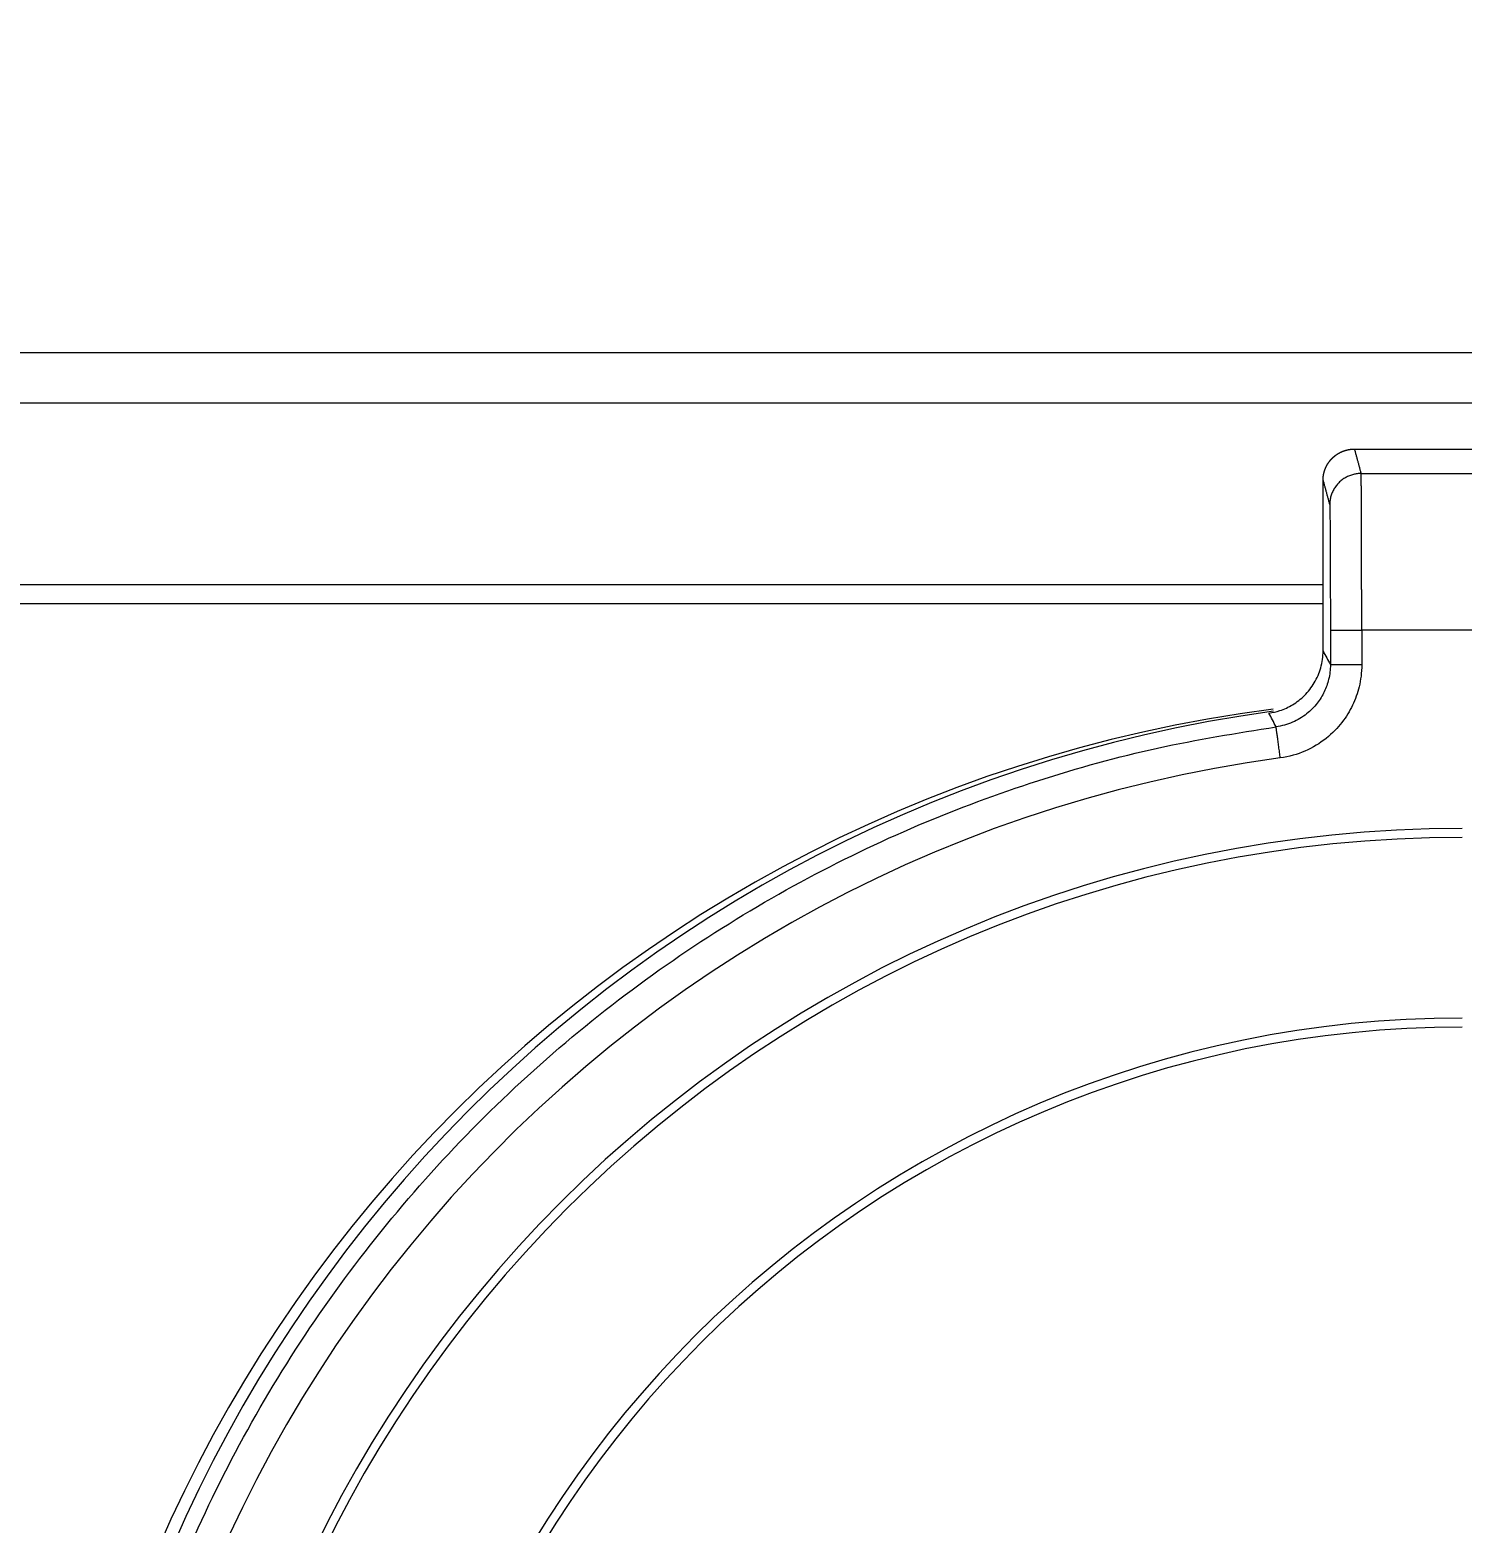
# Model space of a CAD drawing. Header units: millimetres. Extents: x 15137 to 17513, y -10160 to -6800.
# Drawn here: x 16993.61 to 17016.46, y -8803.68 to -8779.86 of the extents above; entities that cross this region are included whole.
import ezdxf

# ---------------------------------------------------------------- set-up
doc = ezdxf.new("R2010")
doc.units = ezdxf.units.MM
doc.styles.add('ARIAL', font='arial.ttf')
doc.dimstyles.get("Standard").update_dxf_attribs({"dimtxt": 15, "dimasz": 15, "dimexe": 0.18, "dimexo": 0.0625, "dimgap": 4, "dimtad": 0, "dimdec": 1, "dimdsep": 46, "dimtxsty": 'ARIAL', "dimcen": 0, "dimclrd": 5, "dimclre": 5, "dimclrt": 5, "dimadec": 0, "dimazin": 0, "dimtfac": 1, "dimtdec": 1, "dimtofl": 0, "dimtmove": 0, "dimatfit": 3, "dimfxl": 1, "dimtolj": 1, "dimtzin": 0, "dimarcsym": 0})

# ---------------------------------------------------------------- blocks, each defined once
blk = doc.blocks.new('*D74')
at = {"color": 5, "lineweight": -2, "transparency": 16777216}
for p, q in [((17098.138, -8779.922), (17098.138, -9016.999)), ((16946.978, -8797.61), (16946.978, -9016.999)), ((16961.978, -9016.819), (16973.665, -9016.819)), ((17083.138, -9016.819), (17071.451, -9016.819))]:
    blk.add_line(p, q, dxfattribs=at)
at = {"color": 5, "transparency": 16777216}
for points in [[(16961.978, -9014.319), (16961.978, -9019.319), (16946.978, -9016.819)], [(17083.138, -9014.319), (17083.138, -9019.319), (17098.138, -9016.819)]]:
    blk.add_solid(points, dxfattribs=at)
at = {"layer": 'Defpoints', "color": 0, "transparency": 16777216}
for p in [(17098.138, -8779.859), (16946.978, -8797.548), (17098.138, -9016.819)]:
    blk.add_point(p, dxfattribs=at)
at = {"color": 5, "transparency": 16777216, "insert": (17022.558, -9016.819), "char_height": 15, "attachment_point": 5, "style": 'ARIAL'}
blk.add_mtext('\\A1;151.2±2.0', dxfattribs=at)

msp = doc.modelspace()

# ---------------------------------------------------------------- linework, layer by layer
at = {"linetype": 'Continuous', "lineweight": 18}
for p, q in [((16968.317, -8785.008), (17054.017, -8785.008)), ((16968.317, -8789.008), (17014.243, -8789.008)), ((17010.864, -8789.008), (17014.243, -8789.011))]:
    msp.add_line(p, q, dxfattribs=at)
at = {"linetype": 'Continuous', "lineweight": 13}
for p, q in [((16968.317, -8785.808), (17054.017, -8785.808)), ((16968.317, -8788.708), (17014.243, -8788.708))]:
    msp.add_line(p, q, dxfattribs=at)
at = {"linetype": 'Continuous', "lineweight": 18}
for centre, radius, start, end in [((17016.311, -8813.014), 22.5, 97.3129, 263.1377), ((17016.463, -8812.934), 22.407, 97.7259, 262.3359)]:
    msp.add_arc(centre, radius, start, end, dxfattribs=at)
at = {"linetype": 'Continuous', "lineweight": 13}
for radius, start, end in [(21.655, 97.7002, 82.2998), (20.333, 90, 270), (20.191, 90, 180), (17.31, 90, 180), (17.165, 90, 270)]:
    msp.add_arc((17016.463, -8812.934), radius, start, end, dxfattribs=at)
at = {"linetype": 'Continuous', "lineweight": 18}
for points, knots in [([(17014.244, -8787.047), (17014.244, -8787.045), (17014.244, -8787.044), (17014.244, -8787.042), (17014.244, -8787.04), (17014.244, -8787.038), (17014.244, -8787.036), (17014.244, -8787.034), (17014.244, -8787.032), (17014.244, -8787.03), (17014.244, -8787.029), (17014.244, -8787.026), (17014.244, -8787.025), (17014.244, -8787.022), (17014.244, -8787.021), (17014.245, -8787.018), (17014.245, -8787.017), (17014.245, -8787.014), (17014.245, -8787.013), (17014.245, -8787.01), (17014.245, -8787.009), (17014.245, -8787.006), (17014.246, -8787.005), (17014.246, -8787.003), (17014.246, -8787.001), (17014.246, -8786.999), (17014.246, -8786.997), (17014.246, -8786.995), (17014.247, -8786.993), (17014.247, -8786.991), (17014.247, -8786.99), (17014.247, -8786.987), (17014.248, -8786.986), (17014.248, -8786.983), (17014.248, -8786.982), (17014.248, -8786.979), (17014.249, -8786.978), (17014.249, -8786.975), (17014.249, -8786.974), (17014.249, -8786.971), (17014.25, -8786.97), (17014.25, -8786.968), (17014.25, -8786.966), (17014.251, -8786.964), (17014.251, -8786.962), (17014.251, -8786.96), (17014.252, -8786.959), (17014.252, -8786.956), (17014.252, -8786.955), (17014.253, -8786.952), (17014.253, -8786.951), (17014.254, -8786.948), (17014.254, -8786.947), (17014.254, -8786.945), (17014.255, -8786.943), (17014.255, -8786.941), (17014.255, -8786.939), (17014.256, -8786.937), (17014.256, -8786.936), (17014.257, -8786.933), (17014.257, -8786.932), (17014.258, -8786.929), (17014.258, -8786.928), (17014.259, -8786.925), (17014.259, -8786.924), (17014.26, -8786.922), (17014.26, -8786.92), (17014.261, -8786.918), (17014.261, -8786.917), (17014.262, -8786.914), (17014.262, -8786.913), (17014.263, -8786.91), (17014.263, -8786.909), (17014.264, -8786.907), (17014.264, -8786.905), (17014.265, -8786.903), (17014.265, -8786.902), (17014.266, -8786.899), (17014.266, -8786.898), (17014.267, -8786.895), (17014.268, -8786.894), (17014.268, -8786.892), (17014.269, -8786.89), (17014.27, -8786.888), (17014.27, -8786.887), (17014.271, -8786.884), (17014.271, -8786.883), (17014.272, -8786.881), (17014.273, -8786.879), (17014.274, -8786.877), (17014.274, -8786.876), (17014.275, -8786.873), (17014.275, -8786.872), (17014.276, -8786.87), (17014.277, -8786.868), (17014.278, -8786.866), (17014.278, -8786.865), (17014.279, -8786.862), (17014.28, -8786.861), (17014.281, -8786.859), (17014.281, -8786.857), (17014.282, -8786.855), (17014.283, -8786.854), (17014.284, -8786.851), (17014.284, -8786.85), (17014.285, -8786.848), (17014.286, -8786.847), (17014.287, -8786.844), (17014.287, -8786.843), (17014.288, -8786.841), (17014.289, -8786.839), (17014.29, -8786.837), (17014.29, -8786.836), (17014.291, -8786.834), (17014.292, -8786.832), (17014.293, -8786.83), (17014.294, -8786.829), (17014.295, -8786.827), (17014.295, -8786.825), (17014.297, -8786.823), (17014.297, -8786.822), (17014.298, -8786.82), (17014.299, -8786.818), (17014.3, -8786.816), (17014.301, -8786.815), (17014.302, -8786.813), (17014.303, -8786.811), (17014.304, -8786.809), (17014.304, -8786.808), (17014.306, -8786.806), (17014.306, -8786.805), (17014.308, -8786.802), (17014.308, -8786.801), (17014.31, -8786.799), (17014.31, -8786.798), (17014.311, -8786.796), (17014.312, -8786.794), (17014.313, -8786.792), (17014.314, -8786.791), (17014.315, -8786.789), (17014.316, -8786.788), (17014.317, -8786.785), (17014.318, -8786.784), (17014.32, -8786.782), (17014.32, -8786.781), (17014.322, -8786.779), (17014.322, -8786.778), (17014.324, -8786.776), (17014.324, -8786.774), (17014.326, -8786.772), (17014.327, -8786.771), (17014.328, -8786.769), (17014.329, -8786.768), (17014.33, -8786.766), (17014.331, -8786.765), (17014.332, -8786.763), (17014.333, -8786.761), (17014.335, -8786.759), (17014.335, -8786.758), (17014.337, -8786.756), (17014.338, -8786.755), (17014.339, -8786.753), (17014.34, -8786.752), (17014.342, -8786.75), (17014.342, -8786.749), (17014.344, -8786.747), (17014.345, -8786.746), (17014.346, -8786.744), (17014.347, -8786.743), (17014.349, -8786.74), (17014.349, -8786.739), (17014.351, -8786.737), (17014.352, -8786.736), (17014.353, -8786.734), (17014.354, -8786.733), (17014.356, -8786.731), (17014.357, -8786.73), (17014.358, -8786.728), (17014.359, -8786.727), (17014.361, -8786.725), (17014.362, -8786.724), (17014.363, -8786.722), (17014.364, -8786.721), (17014.366, -8786.719), (17014.367, -8786.718), (17014.369, -8786.716), (17014.369, -8786.715), (17014.371, -8786.713), (17014.372, -8786.712), (17014.374, -8786.711), (17014.375, -8786.71), (17014.376, -8786.708), (17014.377, -8786.707), (17014.379, -8786.705), (17014.38, -8786.704), (17014.382, -8786.702), (17014.383, -8786.701), (17014.384, -8786.699), (17014.385, -8786.698), (17014.387, -8786.696), (17014.388, -8786.695), (17014.39, -8786.694), (17014.391, -8786.693), (17014.393, -8786.691), (17014.394, -8786.69), (17014.395, -8786.688), (17014.396, -8786.687), (17014.398, -8786.685), (17014.399, -8786.684), (17014.401, -8786.683), (17014.402, -8786.682), (17014.404, -8786.68), (17014.405, -8786.679), (17014.407, -8786.677), (17014.408, -8786.676), (17014.41, -8786.675), (17014.411, -8786.674), (17014.413, -8786.672), (17014.414, -8786.671), (17014.416, -8786.67), (17014.417, -8786.669), (17014.419, -8786.667), (17014.42, -8786.666), (17014.422, -8786.664), (17014.423, -8786.664), (17014.425, -8786.662), (17014.426, -8786.661), (17014.428, -8786.659), (17014.429, -8786.659), (17014.431, -8786.657), (17014.432, -8786.656), (17014.434, -8786.655), (17014.435, -8786.654), (17014.437, -8786.652), (17014.438, -8786.651), (17014.44, -8786.65), (17014.441, -8786.649), (17014.443, -8786.647), (17014.444, -8786.647), (17014.446, -8786.645), (17014.447, -8786.644), (17014.449, -8786.643), (17014.45, -8786.642), (17014.452, -8786.64), (17014.453, -8786.64), (17014.456, -8786.638), (17014.457, -8786.637), (17014.459, -8786.636), (17014.46, -8786.635), (17014.462, -8786.634), (17014.463, -8786.633), (17014.465, -8786.632), (17014.466, -8786.631), (17014.468, -8786.629), (17014.47, -8786.629), (17014.472, -8786.627), (17014.473, -8786.627), (17014.475, -8786.625), (17014.476, -8786.624), (17014.478, -8786.623), (17014.479, -8786.622), (17014.482, -8786.621), (17014.483, -8786.62), (17014.485, -8786.619), (17014.486, -8786.618), (17014.488, -8786.617), (17014.489, -8786.616), (17014.492, -8786.615), (17014.493, -8786.614), (17014.495, -8786.613), (17014.496, -8786.612), (17014.499, -8786.611), (17014.5, -8786.61), (17014.502, -8786.609), (17014.503, -8786.609), (17014.505, -8786.607), (17014.507, -8786.607), (17014.509, -8786.605), (17014.51, -8786.605), (17014.512, -8786.604), (17014.513, -8786.603), (17014.516, -8786.602), (17014.517, -8786.601), (17014.519, -8786.6), (17014.52, -8786.599), (17014.523, -8786.598), (17014.524, -8786.598), (17014.526, -8786.597), (17014.527, -8786.596), (17014.53, -8786.595), (17014.531, -8786.594), (17014.533, -8786.593), (17014.534, -8786.593), (17014.537, -8786.592), (17014.538, -8786.591), (17014.54, -8786.59), (17014.542, -8786.589), (17014.544, -8786.588), (17014.545, -8786.588), (17014.548, -8786.587), (17014.549, -8786.586), (17014.551, -8786.585), (17014.552, -8786.585), (17014.555, -8786.584), (17014.556, -8786.583), (17014.558, -8786.582), (17014.56, -8786.582), (17014.562, -8786.581), (17014.563, -8786.58), (17014.566, -8786.58), (17014.567, -8786.579), (17014.569, -8786.578), (17014.571, -8786.578), (17014.573, -8786.577), (17014.574, -8786.576), (17014.577, -8786.575), (17014.578, -8786.575), (17014.58, -8786.574), (17014.582, -8786.574), (17014.584, -8786.573), (17014.585, -8786.573), (17014.588, -8786.572), (17014.589, -8786.571), (17014.592, -8786.571), (17014.593, -8786.57), (17014.595, -8786.569), (17014.597, -8786.569), (17014.599, -8786.568), (17014.6, -8786.568), (17014.603, -8786.567), (17014.604, -8786.567), (17014.606, -8786.566), (17014.608, -8786.566), (17014.61, -8786.565), (17014.612, -8786.565), (17014.614, -8786.564), (17014.615, -8786.564), (17014.618, -8786.563), (17014.619, -8786.563), (17014.622, -8786.562), (17014.623, -8786.562), (17014.625, -8786.561), (17014.627, -8786.561), (17014.629, -8786.56), (17014.63, -8786.56), (17014.633, -8786.559), (17014.634, -8786.559), (17014.637, -8786.558), (17014.638, -8786.558), (17014.641, -8786.558), (17014.642, -8786.557), (17014.644, -8786.557), (17014.646, -8786.556), (17014.648, -8786.556), (17014.65, -8786.556), (17014.652, -8786.555), (17014.653, -8786.555), (17014.656, -8786.555), (17014.657, -8786.554), (17014.66, -8786.554), (17014.661, -8786.554), (17014.664, -8786.553), (17014.665, -8786.553), (17014.668, -8786.553), (17014.669, -8786.552), (17014.671, -8786.552), (17014.673, -8786.552), (17014.675, -8786.551), (17014.677, -8786.551), (17014.679, -8786.551), (17014.68, -8786.551), (17014.683, -8786.55), (17014.684, -8786.55), (17014.687, -8786.55), (17014.688, -8786.55), (17014.691, -8786.55), (17014.692, -8786.549), (17014.695, -8786.549), (17014.696, -8786.549), (17014.699, -8786.549), (17014.7, -8786.549), (17014.703, -8786.548), (17014.704, -8786.548), (17014.706, -8786.548), (17014.708, -8786.548), (17014.71, -8786.548), (17014.712, -8786.548), (17014.714, -8786.548), (17014.716, -8786.548), (17014.718, -8786.547), (17014.719, -8786.547), (17014.722, -8786.547), (17014.723, -8786.547), (17014.726, -8786.547), (17014.727, -8786.547), (17014.73, -8786.547), (17014.731, -8786.547), (17014.734, -8786.547), (17014.735, -8786.547), (17014.738, -8786.547), (17014.739, -8786.547), (17014.741, -8786.547), (17014.742, -8786.547), (17014.743, -8786.547), (17014.744, -8786.547), (17014.744, -8786.547), (17014.744, -8786.547), (17014.744, -8786.547), (17014.744, -8786.547)], [0, 0, 0, 0, 0.004977, 0.004977, 0.009954, 0.009954, 0.014933, 0.014933, 0.019912, 0.019912, 0.024893, 0.024893, 0.029875, 0.029875, 0.034858, 0.034858, 0.039841, 0.039841, 0.044824, 0.044824, 0.049808, 0.049808, 0.054791, 0.054791, 0.059774, 0.059774, 0.064757, 0.064757, 0.069738, 0.069738, 0.074719, 0.074719, 0.079699, 0.079699, 0.084678, 0.084678, 0.089655, 0.089655, 0.09463, 0.09463, 0.099607, 0.099607, 0.104584, 0.104584, 0.109562, 0.109562, 0.114542, 0.114542, 0.119521, 0.119521, 0.124502, 0.124502, 0.129483, 0.129483, 0.134464, 0.134464, 0.139446, 0.139446, 0.144427, 0.144427, 0.149409, 0.149409, 0.15439, 0.15439, 0.15937, 0.15937, 0.164351, 0.164351, 0.16933, 0.16933, 0.174309, 0.174309, 0.179288, 0.179288, 0.184268, 0.184268, 0.189248, 0.189248, 0.19423, 0.19423, 0.199212, 0.199212, 0.204194, 0.204194, 0.209177, 0.209177, 0.214159, 0.214159, 0.219142, 0.219142, 0.224124, 0.224124, 0.229106, 0.229106, 0.234087, 0.234087, 0.239068, 0.239068, 0.244047, 0.244047, 0.249026, 0.249026, 0.254004, 0.254004, 0.258981, 0.258981, 0.26396, 0.26396, 0.26894, 0.26894, 0.27392, 0.27392, 0.278901, 0.278901, 0.283882, 0.283882, 0.288864, 0.288864, 0.293846, 0.293846, 0.298827, 0.298827, 0.303809, 0.303809, 0.30879, 0.30879, 0.313771, 0.313771, 0.318751, 0.318751, 0.323731, 0.323731, 0.32871, 0.32871, 0.333687, 0.333687, 0.338664, 0.338664, 0.343643, 0.343643, 0.348622, 0.348622, 0.353602, 0.353602, 0.358582, 0.358582, 0.363563, 0.363563, 0.368545, 0.368545, 0.373526, 0.373526, 0.378508, 0.378508, 0.383489, 0.383489, 0.38847, 0.38847, 0.393451, 0.393451, 0.398431, 0.398431, 0.403411, 0.403411, 0.408389, 0.408389, 0.413366, 0.413366, 0.418343, 0.418343, 0.423318, 0.423318, 0.428295, 0.428295, 0.433273, 0.433273, 0.438251, 0.438251, 0.443231, 0.443231, 0.448211, 0.448211, 0.453191, 0.453191, 0.458172, 0.458172, 0.463153, 0.463153, 0.468134, 0.468134, 0.473115, 0.473115, 0.478096, 0.478096, 0.483076, 0.483076, 0.488056, 0.488056, 0.493034, 0.493034, 0.498012, 0.498012, 0.502989, 0.502989, 0.507965, 0.507965, 0.512939, 0.512939, 0.517913, 0.517913, 0.522889, 0.522889, 0.527865, 0.527865, 0.532843, 0.532843, 0.537821, 0.537821, 0.5428, 0.5428, 0.547779, 0.547779, 0.552759, 0.552759, 0.557739, 0.557739, 0.562719, 0.562719, 0.567699, 0.567699, 0.572678, 0.572678, 0.577657, 0.577657, 0.582636, 0.582636, 0.587614, 0.587614, 0.592591, 0.592591, 0.597567, 0.597567, 0.602542, 0.602542, 0.607515, 0.607515, 0.612487, 0.612487, 0.617458, 0.617458, 0.622428, 0.622428, 0.6274, 0.6274, 0.632374, 0.632374, 0.637349, 0.637349, 0.642326, 0.642326, 0.647303, 0.647303, 0.652281, 0.652281, 0.65726, 0.65726, 0.66224, 0.66224, 0.66722, 0.66722, 0.6722, 0.6722, 0.677181, 0.677181, 0.682161, 0.682161, 0.687141, 0.687141, 0.692121, 0.692121, 0.6971, 0.6971, 0.702079, 0.702079, 0.707057, 0.707057, 0.712034, 0.712034, 0.717009, 0.717009, 0.721984, 0.721984, 0.726957, 0.726957, 0.731928, 0.731928, 0.736899, 0.736899, 0.74187, 0.74187, 0.746843, 0.746843, 0.751817, 0.751817, 0.756791, 0.756791, 0.761766, 0.761766, 0.766742, 0.766742, 0.771718, 0.771718, 0.776695, 0.776695, 0.781672, 0.781672, 0.786648, 0.786648, 0.791625, 0.791625, 0.796601, 0.796601, 0.801577, 0.801577, 0.806552, 0.806552, 0.811527, 0.811527, 0.816501, 0.816501, 0.821474, 0.821474, 0.826446, 0.826446, 0.831416, 0.831416, 0.836385, 0.836385, 0.841353, 0.841353, 0.846319, 0.846319, 0.851284, 0.851284, 0.856246, 0.856246, 0.861207, 0.861207, 0.866167, 0.866167, 0.87113, 0.87113, 0.876096, 0.876096, 0.881064, 0.881064, 0.886034, 0.886034, 0.891006, 0.891006, 0.89598, 0.89598, 0.900956, 0.900956, 0.905933, 0.905933, 0.910911, 0.910911, 0.91589, 0.91589, 0.92087, 0.92087, 0.925851, 0.925851, 0.930832, 0.930832, 0.935813, 0.935813, 0.940794, 0.940794, 0.945775, 0.945775, 0.950756, 0.950756, 0.955736, 0.955736, 0.960715, 0.960715, 0.965693, 0.965693, 0.97067, 0.97067, 0.975645, 0.975645, 0.980619, 0.980619, 0.985591, 0.985591, 0.990561, 0.990561, 0.995526, 0.995526, 0.999268, 0.999268, 0.999908, 0.999908, 0.999992, 1, 1, 1, 1]), ([(17013.381, -8790.758), (17013.44, -8790.75), (17013.571, -8790.72), (17013.767, -8790.631), (17013.958, -8790.482), (17014.115, -8790.281), (17014.219, -8790.036), (17014.244, -8789.858), (17014.244, -8789.768)], [0, 0, 0, 0, 0.123095, 0.281325, 0.447324, 0.626516, 0.810891, 1, 1, 1, 1])]:
    msp.add_open_spline(points, degree=3, knots=knots, dxfattribs=at)
for points, degree in [([(17014.744, -8786.547), (17018.183, -8786.547)], 1), ([(17014.85, -8786.937), (17018.076, -8786.937)], 1), ([(17014.244, -8789.768), (17014.244, -8787.047)], 1), ([(17014.861, -8789.987), (17014.861, -8790.113), (17014.829, -8790.348), (17014.723, -8790.638), (17014.561, -8790.907), (17014.308, -8791.172), (17013.963, -8791.38), (17013.703, -8791.455), (17013.562, -8791.474)], 3)]:
    msp.add_open_spline(points, degree=degree, dxfattribs=at)
at = {"linetype": 'Continuous', "lineweight": 13}
for points, degree in [([(17014.744, -8786.547), (17014.85, -8786.937)], 1), ([(17014.244, -8787.047), (17014.35, -8787.437)], 1), ([(17014.361, -8789.436), (17014.361, -8789.987)], 1), ([(17014.861, -8789.436), (17014.861, -8789.987)], 1), ([(17018.066, -8789.436), (17014.861, -8789.436)], 1), ([(17014.244, -8789.768), (17014.283, -8789.841), (17014.322, -8789.914), (17014.361, -8789.987)], 3), ([(17013.495, -8790.978), (17013.457, -8790.905), (17013.419, -8790.831), (17013.381, -8790.758)], 3)]:
    msp.add_open_spline(points, degree=degree, dxfattribs=at)
for points, weights, degree in [([(17014.85, -8786.937), (17014.557, -8786.937), (17014.35, -8787.144), (17014.35, -8787.437)], [1, 0.804761504978, 0.804761504978, 1], 3), ([(17014.861, -8789.987), (17014.569, -8789.987), (17014.362, -8789.987), (17014.361, -8789.987)], [1, 0.805970371389, 0.805970371389, 1], 3), ([(17013.562, -8791.474), (17013.495, -8790.983), (17013.495, -8790.978)], [1, 0.71079947388, 1], 2)]:
    msp.add_rational_spline(points, weights, degree=degree, dxfattribs=at)
for points, knots in [([(17014.861, -8789.436), (17014.861, -8789.436), (17014.861, -8789.436), (17014.861, -8789.435), (17014.861, -8789.433), (17014.861, -8789.429), (17014.861, -8789.426), (17014.861, -8789.42), (17014.861, -8789.417), (17014.861, -8789.412), (17014.861, -8789.409), (17014.861, -8789.403), (17014.861, -8789.4), (17014.861, -8789.394), (17014.861, -8789.391), (17014.861, -8789.385), (17014.861, -8789.383), (17014.861, -8789.377), (17014.861, -8789.374), (17014.861, -8789.368), (17014.861, -8789.365), (17014.861, -8789.359), (17014.861, -8789.356), (17014.861, -8789.351), (17014.861, -8789.348), (17014.861, -8789.342), (17014.861, -8789.339), (17014.861, -8789.333), (17014.861, -8789.33), (17014.861, -8789.324), (17014.861, -8789.321), (17014.861, -8789.316), (17014.861, -8789.313), (17014.861, -8789.307), (17014.861, -8789.304), (17014.861, -8789.298), (17014.861, -8789.295), (17014.861, -8789.289), (17014.861, -8789.287), (17014.861, -8789.281), (17014.861, -8789.278), (17014.861, -8789.272), (17014.861, -8789.269), (17014.861, -8789.263), (17014.861, -8789.26), (17014.861, -8789.255), (17014.861, -8789.252), (17014.861, -8789.246), (17014.861, -8789.243), (17014.861, -8789.237), (17014.861, -8789.234), (17014.861, -8789.228), (17014.861, -8789.225), (17014.861, -8789.22), (17014.861, -8789.217), (17014.861, -8789.211), (17014.861, -8789.208), (17014.861, -8789.202), (17014.861, -8789.199), (17014.861, -8789.194), (17014.861, -8789.191), (17014.861, -8789.185), (17014.861, -8789.182), (17014.861, -8789.176), (17014.861, -8789.173), (17014.861, -8789.167), (17014.861, -8789.164), (17014.861, -8789.159), (17014.861, -8789.156), (17014.861, -8789.15), (17014.861, -8789.147), (17014.861, -8789.141), (17014.861, -8789.138), (17014.861, -8789.133), (17014.861, -8789.13), (17014.861, -8789.124), (17014.861, -8789.121), (17014.861, -8789.115), (17014.861, -8789.112), (17014.861, -8789.106), (17014.861, -8789.104), (17014.861, -8789.098), (17014.861, -8789.095), (17014.861, -8789.089), (17014.861, -8789.086), (17014.861, -8789.08), (17014.861, -8789.078), (17014.861, -8789.072), (17014.861, -8789.069), (17014.861, -8789.063), (17014.861, -8789.06), (17014.861, -8789.054), (17014.861, -8789.051), (17014.861, -8789.046), (17014.861, -8789.043), (17014.861, -8789.037), (17014.861, -8789.034), (17014.861, -8789.028), (17014.861, -8789.026), (17014.861, -8789.02), (17014.861, -8789.017), (17014.861, -8789.011), (17014.861, -8789.008), (17014.861, -8789.002), (17014.861, -8789), (17014.861, -8788.994), (17014.861, -8788.991), (17014.861, -8788.985), (17014.861, -8788.982), (17014.861, -8788.977), (17014.861, -8788.974), (17014.861, -8788.968), (17014.861, -8788.965), (17014.861, -8788.959), (17014.861, -8788.957), (17014.861, -8788.951), (17014.861, -8788.948), (17014.861, -8788.942), (17014.861, -8788.939), (17014.861, -8788.934), (17014.861, -8788.931), (17014.861, -8788.925), (17014.861, -8788.922), (17014.861, -8788.917), (17014.861, -8788.914), (17014.861, -8788.908), (17014.861, -8788.905), (17014.861, -8788.899), (17014.861, -8788.897), (17014.861, -8788.891), (17014.861, -8788.888), (17014.861, -8788.882), (17014.861, -8788.879), (17014.861, -8788.874), (17014.861, -8788.871), (17014.861, -8788.865), (17014.861, -8788.862), (17014.861, -8788.857), (17014.861, -8788.854), (17014.861, -8788.848), (17014.861, -8788.845), (17014.861, -8788.84), (17014.861, -8788.837), (17014.861, -8788.831), (17014.861, -8788.828), (17014.861, -8788.823), (17014.861, -8788.82), (17014.861, -8788.814), (17014.861, -8788.812), (17014.861, -8788.806), (17014.861, -8788.803), (17014.861, -8788.798), (17014.861, -8788.795), (17014.86, -8788.789), (17014.86, -8788.786), (17014.86, -8788.781), (17014.86, -8788.778), (17014.86, -8788.772), (17014.86, -8788.769), (17014.86, -8788.764), (17014.86, -8788.761), (17014.86, -8788.755), (17014.86, -8788.753), (17014.86, -8788.747), (17014.86, -8788.744), (17014.86, -8788.739), (17014.86, -8788.736), (17014.86, -8788.73), (17014.86, -8788.728), (17014.86, -8788.722), (17014.86, -8788.719), (17014.86, -8788.714), (17014.86, -8788.711), (17014.86, -8788.705), (17014.86, -8788.703), (17014.86, -8788.697), (17014.86, -8788.694), (17014.86, -8788.689), (17014.86, -8788.686), (17014.86, -8788.68), (17014.86, -8788.678), (17014.86, -8788.672), (17014.86, -8788.669), (17014.86, -8788.664), (17014.86, -8788.661), (17014.86, -8788.655), (17014.86, -8788.653), (17014.86, -8788.647), (17014.86, -8788.644), (17014.86, -8788.639), (17014.86, -8788.636), (17014.86, -8788.631), (17014.86, -8788.628), (17014.86, -8788.622), (17014.86, -8788.62), (17014.86, -8788.614), (17014.86, -8788.611), (17014.86, -8788.606), (17014.86, -8788.603), (17014.86, -8788.598), (17014.86, -8788.595), (17014.86, -8788.589), (17014.86, -8788.587), (17014.86, -8788.581), (17014.86, -8788.578), (17014.86, -8788.573), (17014.86, -8788.57), (17014.86, -8788.565), (17014.86, -8788.562), (17014.86, -8788.557), (17014.86, -8788.554), (17014.86, -8788.548), (17014.86, -8788.546), (17014.86, -8788.54), (17014.86, -8788.537), (17014.86, -8788.532), (17014.86, -8788.529), (17014.86, -8788.524), (17014.86, -8788.521), (17014.86, -8788.516), (17014.86, -8788.513), (17014.86, -8788.508), (17014.86, -8788.505), (17014.86, -8788.5), (17014.86, -8788.497), (17014.86, -8788.491), (17014.86, -8788.489), (17014.86, -8788.483), (17014.86, -8788.481), (17014.86, -8788.475), (17014.86, -8788.473), (17014.86, -8788.467), (17014.86, -8788.464), (17014.86, -8788.459), (17014.86, -8788.456), (17014.86, -8788.451), (17014.86, -8788.448), (17014.86, -8788.443), (17014.86, -8788.44), (17014.86, -8788.435), (17014.86, -8788.432), (17014.86, -8788.427), (17014.86, -8788.424), (17014.86, -8788.419), (17014.86, -8788.416), (17014.86, -8788.411), (17014.86, -8788.408), (17014.86, -8788.403), (17014.86, -8788.4), (17014.86, -8788.395), (17014.86, -8788.392), (17014.86, -8788.387), (17014.86, -8788.385), (17014.86, -8788.379), (17014.86, -8788.377), (17014.86, -8788.371), (17014.86, -8788.369), (17014.86, -8788.363), (17014.86, -8788.361), (17014.86, -8788.355), (17014.86, -8788.353), (17014.86, -8788.348), (17014.86, -8788.345), (17014.86, -8788.34), (17014.86, -8788.337), (17014.86, -8788.332), (17014.86, -8788.329), (17014.86, -8788.324), (17014.86, -8788.321), (17014.86, -8788.316), (17014.86, -8788.314), (17014.86, -8788.308), (17014.86, -8788.306), (17014.86, -8788.301), (17014.86, -8788.298), (17014.86, -8788.293), (17014.86, -8788.29), (17014.86, -8788.285), (17014.86, -8788.282), (17014.86, -8788.277), (17014.86, -8788.275), (17014.86, -8788.27), (17014.86, -8788.267), (17014.86, -8788.262), (17014.86, -8788.259), (17014.86, -8788.254), (17014.86, -8788.252), (17014.86, -8788.246), (17014.86, -8788.244), (17014.86, -8788.239), (17014.86, -8788.236), (17014.86, -8788.231), (17014.86, -8788.229), (17014.86, -8788.223), (17014.86, -8788.221), (17014.86, -8788.216), (17014.86, -8788.213), (17014.86, -8788.208), (17014.86, -8788.206), (17014.86, -8788.201), (17014.86, -8788.198), (17014.86, -8788.193), (17014.86, -8788.191), (17014.86, -8788.185), (17014.86, -8788.183), (17014.86, -8788.178), (17014.86, -8788.175), (17014.86, -8788.17), (17014.86, -8788.168), (17014.86, -8788.163), (17014.86, -8788.16), (17014.86, -8788.155), (17014.86, -8788.153), (17014.86, -8788.148), (17014.86, -8788.145), (17014.86, -8788.14), (17014.86, -8788.138), (17014.86, -8788.133), (17014.86, -8788.131), (17014.86, -8788.126), (17014.86, -8788.123), (17014.859, -8788.118), (17014.859, -8788.116), (17014.859, -8788.111), (17014.859, -8788.108), (17014.859, -8788.103), (17014.859, -8788.101), (17014.859, -8788.096), (17014.859, -8788.094), (17014.859, -8788.089), (17014.859, -8788.086), (17014.859, -8788.081), (17014.859, -8788.079), (17014.859, -8788.074), (17014.859, -8788.071), (17014.859, -8788.067), (17014.859, -8788.064), (17014.859, -8788.059), (17014.859, -8788.057), (17014.859, -8788.052), (17014.859, -8788.05), (17014.859, -8788.045), (17014.859, -8788.042), (17014.859, -8788.038), (17014.859, -8788.035), (17014.859, -8788.03), (17014.859, -8788.028), (17014.859, -8788.023), (17014.859, -8788.021), (17014.859, -8788.016), (17014.859, -8788.013), (17014.859, -8788.009), (17014.859, -8788.006), (17014.859, -8788.001), (17014.859, -8787.999), (17014.859, -8787.994), (17014.859, -8787.992), (17014.859, -8787.987), (17014.859, -8787.985), (17014.859, -8787.98), (17014.859, -8787.978), (17014.859, -8787.973), (17014.859, -8787.971), (17014.859, -8787.966), (17014.859, -8787.964), (17014.859, -8787.959), (17014.859, -8787.956), (17014.859, -8787.952), (17014.859, -8787.949), (17014.859, -8787.945), (17014.859, -8787.942), (17014.859, -8787.938), (17014.859, -8787.935), (17014.859, -8787.931), (17014.859, -8787.928), (17014.859, -8787.924), (17014.859, -8787.921), (17014.859, -8787.917), (17014.859, -8787.914), (17014.859, -8787.91), (17014.859, -8787.908), (17014.859, -8787.903), (17014.859, -8787.901), (17014.859, -8787.896), (17014.859, -8787.894), (17014.859, -8787.889), (17014.859, -8787.887), (17014.859, -8787.882), (17014.859, -8787.88), (17014.859, -8787.875), (17014.859, -8787.873), (17014.859, -8787.869), (17014.859, -8787.866), (17014.859, -8787.862), (17014.859, -8787.859), (17014.859, -8787.855), (17014.859, -8787.853), (17014.859, -8787.848), (17014.859, -8787.846), (17014.859, -8787.841), (17014.859, -8787.839), (17014.859, -8787.835), (17014.859, -8787.832), (17014.859, -8787.828), (17014.859, -8787.826), (17014.859, -8787.821), (17014.859, -8787.819), (17014.859, -8787.815), (17014.859, -8787.812), (17014.859, -8787.808), (17014.859, -8787.806), (17014.859, -8787.801), (17014.859, -8787.799), (17014.859, -8787.795), (17014.859, -8787.793), (17014.858, -8787.788), (17014.858, -8787.786), (17014.858, -8787.782), (17014.858, -8787.779), (17014.858, -8787.775), (17014.858, -8787.773), (17014.858, -8787.768), (17014.858, -8787.766), (17014.858, -8787.762), (17014.858, -8787.76), (17014.858, -8787.755), (17014.858, -8787.753), (17014.858, -8787.749), (17014.858, -8787.747), (17014.858, -8787.743), (17014.858, -8787.74), (17014.858, -8787.736), (17014.858, -8787.734), (17014.858, -8787.73), (17014.858, -8787.728), (17014.858, -8787.723), (17014.858, -8787.721), (17014.858, -8787.717), (17014.858, -8787.715), (17014.858, -8787.711), (17014.858, -8787.709), (17014.858, -8787.704), (17014.858, -8787.702), (17014.858, -8787.698), (17014.858, -8787.696), (17014.858, -8787.692), (17014.858, -8787.69), (17014.858, -8787.686), (17014.858, -8787.683), (17014.858, -8787.679), (17014.858, -8787.677), (17014.858, -8787.673), (17014.858, -8787.671), (17014.858, -8787.667), (17014.858, -8787.665), (17014.858, -8787.661), (17014.858, -8787.659), (17014.858, -8787.655), (17014.858, -8787.653), (17014.858, -8787.649), (17014.858, -8787.647), (17014.858, -8787.642), (17014.858, -8787.64), (17014.858, -8787.636), (17014.858, -8787.634), (17014.858, -8787.63), (17014.858, -8787.628), (17014.858, -8787.624), (17014.858, -8787.622), (17014.858, -8787.618), (17014.858, -8787.616), (17014.858, -8787.612), (17014.858, -8787.61), (17014.858, -8787.606), (17014.858, -8787.604), (17014.858, -8787.601), (17014.858, -8787.599), (17014.858, -8787.595), (17014.858, -8787.593), (17014.858, -8787.589), (17014.858, -8787.587), (17014.858, -8787.583), (17014.858, -8787.581), (17014.858, -8787.577), (17014.858, -8787.575), (17014.858, -8787.571), (17014.858, -8787.569), (17014.858, -8787.565), (17014.858, -8787.563), (17014.857, -8787.56), (17014.857, -8787.558), (17014.857, -8787.554), (17014.857, -8787.552), (17014.857, -8787.548), (17014.857, -8787.546), (17014.857, -8787.542), (17014.857, -8787.54), (17014.857, -8787.537), (17014.857, -8787.535), (17014.857, -8787.531), (17014.857, -8787.529), (17014.857, -8787.525), (17014.857, -8787.523), (17014.857, -8787.52), (17014.857, -8787.518), (17014.857, -8787.514), (17014.857, -8787.512), (17014.857, -8787.509), (17014.857, -8787.507), (17014.857, -8787.503), (17014.857, -8787.501), (17014.857, -8787.497), (17014.857, -8787.496), (17014.857, -8787.492), (17014.857, -8787.49), (17014.857, -8787.486), (17014.857, -8787.485), (17014.857, -8787.481), (17014.857, -8787.479), (17014.857, -8787.476), (17014.857, -8787.474), (17014.857, -8787.47), (17014.857, -8787.468), (17014.857, -8787.465), (17014.857, -8787.463), (17014.857, -8787.459), (17014.857, -8787.458), (17014.857, -8787.454), (17014.857, -8787.452), (17014.857, -8787.449), (17014.857, -8787.447), (17014.857, -8787.443), (17014.857, -8787.442), (17014.857, -8787.438), (17014.857, -8787.436), (17014.857, -8787.433), (17014.857, -8787.431), (17014.857, -8787.428), (17014.857, -8787.426), (17014.857, -8787.422), (17014.857, -8787.421), (17014.857, -8787.417), (17014.857, -8787.416), (17014.857, -8787.412), (17014.857, -8787.41), (17014.857, -8787.407), (17014.857, -8787.405), (17014.857, -8787.402), (17014.857, -8787.4), (17014.857, -8787.397), (17014.857, -8787.395), (17014.857, -8787.392), (17014.857, -8787.39), (17014.857, -8787.387), (17014.857, -8787.385), (17014.857, -8787.382), (17014.856, -8787.38), (17014.856, -8787.377), (17014.856, -8787.375), (17014.856, -8787.372), (17014.856, -8787.37), (17014.856, -8787.367), (17014.856, -8787.365), (17014.856, -8787.362), (17014.856, -8787.36), (17014.856, -8787.357), (17014.856, -8787.356), (17014.856, -8787.352), (17014.856, -8787.351), (17014.856, -8787.348), (17014.856, -8787.346), (17014.856, -8787.343), (17014.856, -8787.341), (17014.856, -8787.338), (17014.856, -8787.336), (17014.856, -8787.333), (17014.856, -8787.332), (17014.856, -8787.328), (17014.856, -8787.327), (17014.856, -8787.324), (17014.856, -8787.322), (17014.856, -8787.319), (17014.856, -8787.318), (17014.856, -8787.314), (17014.856, -8787.313), (17014.856, -8787.31), (17014.856, -8787.308), (17014.856, -8787.305), (17014.856, -8787.304), (17014.856, -8787.301), (17014.856, -8787.299), (17014.856, -8787.296), (17014.856, -8787.295), (17014.856, -8787.292), (17014.856, -8787.29), (17014.856, -8787.287), (17014.856, -8787.286), (17014.856, -8787.283), (17014.856, -8787.281), (17014.856, -8787.278), (17014.856, -8787.277), (17014.856, -8787.274), (17014.856, -8787.272), (17014.856, -8787.27), (17014.856, -8787.268), (17014.856, -8787.265), (17014.856, -8787.264), (17014.856, -8787.261), (17014.856, -8787.26), (17014.856, -8787.257), (17014.856, -8787.255), (17014.856, -8787.252), (17014.856, -8787.251), (17014.856, -8787.248), (17014.856, -8787.247), (17014.856, -8787.244), (17014.856, -8787.243), (17014.855, -8787.24), (17014.855, -8787.238), (17014.855, -8787.236), (17014.855, -8787.234), (17014.855, -8787.231), (17014.855, -8787.23), (17014.855, -8787.227), (17014.855, -8787.226), (17014.855, -8787.223), (17014.855, -8787.222), (17014.855, -8787.219), (17014.855, -8787.218), (17014.855, -8787.215), (17014.855, -8787.214), (17014.855, -8787.211), (17014.855, -8787.21), (17014.855, -8787.207), (17014.855, -8787.206), (17014.855, -8787.203), (17014.855, -8787.202), (17014.855, -8787.199), (17014.855, -8787.198), (17014.855, -8787.195), (17014.855, -8787.194), (17014.855, -8787.192), (17014.855, -8787.19), (17014.855, -8787.188), (17014.855, -8787.187), (17014.855, -8787.184), (17014.855, -8787.183), (17014.855, -8787.18), (17014.855, -8787.179), (17014.855, -8787.176), (17014.855, -8787.175), (17014.855, -8787.173), (17014.855, -8787.171), (17014.855, -8787.169), (17014.855, -8787.168), (17014.855, -8787.165), (17014.855, -8787.164), (17014.855, -8787.162), (17014.855, -8787.16), (17014.855, -8787.158), (17014.855, -8787.157), (17014.855, -8787.155), (17014.855, -8787.153), (17014.855, -8787.151), (17014.855, -8787.15), (17014.855, -8787.147), (17014.855, -8787.146), (17014.855, -8787.144), (17014.855, -8787.143), (17014.855, -8787.14), (17014.855, -8787.139), (17014.855, -8787.137), (17014.855, -8787.136), (17014.854, -8787.134), (17014.854, -8787.132), (17014.854, -8787.13), (17014.854, -8787.129), (17014.854, -8787.127), (17014.854, -8787.126), (17014.854, -8787.123), (17014.854, -8787.122), (17014.854, -8787.12), (17014.854, -8787.119), (17014.854, -8787.117), (17014.854, -8787.116), (17014.854, -8787.114), (17014.854, -8787.113), (17014.854, -8787.11), (17014.854, -8787.109), (17014.854, -8787.107), (17014.854, -8787.106), (17014.854, -8787.104), (17014.854, -8787.103), (17014.854, -8787.101), (17014.854, -8787.1), (17014.854, -8787.098), (17014.854, -8787.097), (17014.854, -8787.095), (17014.854, -8787.094), (17014.854, -8787.092), (17014.854, -8787.091), (17014.854, -8787.089), (17014.854, -8787.088), (17014.854, -8787.086), (17014.854, -8787.085), (17014.854, -8787.083), (17014.854, -8787.082), (17014.854, -8787.08), (17014.854, -8787.079), (17014.854, -8787.077), (17014.854, -8787.076), (17014.854, -8787.074), (17014.854, -8787.073), (17014.854, -8787.071), (17014.854, -8787.07), (17014.854, -8787.068), (17014.854, -8787.067), (17014.854, -8787.066), (17014.854, -8787.065), (17014.854, -8787.063), (17014.854, -8787.062), (17014.854, -8787.06), (17014.854, -8787.059), (17014.854, -8787.057), (17014.854, -8787.057), (17014.854, -8787.055), (17014.854, -8787.054), (17014.853, -8787.052), (17014.853, -8787.051), (17014.853, -8787.049), (17014.853, -8787.049), (17014.853, -8787.047), (17014.853, -8787.046), (17014.853, -8787.044), (17014.853, -8787.044), (17014.853, -8787.042), (17014.853, -8787.041), (17014.853, -8787.039), (17014.853, -8787.039), (17014.853, -8787.037), (17014.853, -8787.036), (17014.853, -8787.034), (17014.853, -8787.034), (17014.853, -8787.032), (17014.853, -8787.031), (17014.853, -8787.03), (17014.853, -8787.029), (17014.853, -8787.027), (17014.853, -8787.027), (17014.853, -8787.025), (17014.853, -8787.024), (17014.853, -8787.023), (17014.853, -8787.022), (17014.853, -8787.02), (17014.853, -8787.02), (17014.853, -8787.018), (17014.853, -8787.018), (17014.853, -8787.016), (17014.853, -8787.015), (17014.853, -8787.014), (17014.853, -8787.013), (17014.853, -8787.012), (17014.853, -8787.011), (17014.853, -8787.01), (17014.853, -8787.009), (17014.853, -8787.008), (17014.853, -8787.007), (17014.853, -8787.005), (17014.853, -8787.005), (17014.853, -8787.003), (17014.853, -8787.003), (17014.853, -8787.001), (17014.853, -8787.001), (17014.853, -8787), (17014.853, -8786.999), (17014.853, -8786.998), (17014.853, -8786.997), (17014.853, -8786.996), (17014.853, -8786.995), (17014.852, -8786.994), (17014.852, -8786.993), (17014.852, -8786.992), (17014.852, -8786.991), (17014.852, -8786.99), (17014.852, -8786.99), (17014.852, -8786.988), (17014.852, -8786.988), (17014.852, -8786.987), (17014.852, -8786.986), (17014.852, -8786.985), (17014.852, -8786.984), (17014.852, -8786.983), (17014.852, -8786.983), (17014.852, -8786.981), (17014.852, -8786.981), (17014.852, -8786.98), (17014.852, -8786.979), (17014.852, -8786.978), (17014.852, -8786.978), (17014.852, -8786.977), (17014.852, -8786.976), (17014.852, -8786.975), (17014.852, -8786.975), (17014.852, -8786.974), (17014.852, -8786.973), (17014.852, -8786.972), (17014.852, -8786.972), (17014.852, -8786.971), (17014.852, -8786.97), (17014.852, -8786.969), (17014.852, -8786.969), (17014.852, -8786.968), (17014.852, -8786.967), (17014.852, -8786.966), (17014.852, -8786.966), (17014.852, -8786.965), (17014.852, -8786.965), (17014.852, -8786.964), (17014.852, -8786.963), (17014.852, -8786.962), (17014.852, -8786.962), (17014.852, -8786.961), (17014.852, -8786.961), (17014.852, -8786.96), (17014.852, -8786.96), (17014.852, -8786.959), (17014.852, -8786.958), (17014.852, -8786.958), (17014.852, -8786.957), (17014.852, -8786.957), (17014.851, -8786.956), (17014.851, -8786.955), (17014.851, -8786.955), (17014.851, -8786.954), (17014.851, -8786.954), (17014.851, -8786.953), (17014.851, -8786.953), (17014.851, -8786.952), (17014.851, -8786.952), (17014.851, -8786.951), (17014.851, -8786.951), (17014.851, -8786.95), (17014.851, -8786.95), (17014.851, -8786.949), (17014.851, -8786.949), (17014.851, -8786.949), (17014.851, -8786.948), (17014.851, -8786.948), (17014.851, -8786.947), (17014.851, -8786.947), (17014.851, -8786.947), (17014.851, -8786.946), (17014.851, -8786.946), (17014.851, -8786.945), (17014.851, -8786.945), (17014.851, -8786.945), (17014.851, -8786.944), (17014.851, -8786.944), (17014.851, -8786.944), (17014.851, -8786.943), (17014.851, -8786.943), (17014.851, -8786.943), (17014.851, -8786.942), (17014.851, -8786.942), (17014.851, -8786.942), (17014.851, -8786.941), (17014.851, -8786.941), (17014.851, -8786.941), (17014.851, -8786.941), (17014.851, -8786.94), (17014.851, -8786.94), (17014.851, -8786.94), (17014.851, -8786.94), (17014.851, -8786.939), (17014.851, -8786.939), (17014.851, -8786.939), (17014.851, -8786.939), (17014.851, -8786.939), (17014.851, -8786.938), (17014.851, -8786.938), (17014.85, -8786.938), (17014.85, -8786.938), (17014.85, -8786.938), (17014.85, -8786.938), (17014.85, -8786.938), (17014.85, -8786.937), (17014.85, -8786.937), (17014.85, -8786.937), (17014.85, -8786.937), (17014.85, -8786.937), (17014.85, -8786.937), (17014.85, -8786.937), (17014.85, -8786.937), (17014.85, -8786.937)], [0, 0, 0, 0, 0.000008, 0.000008, 0.00114, 0.00114, 0.003387, 0.003387, 0.005635, 0.005635, 0.007883, 0.007883, 0.010132, 0.010132, 0.012382, 0.012382, 0.014632, 0.014632, 0.016882, 0.016882, 0.019133, 0.019133, 0.021385, 0.021385, 0.023637, 0.023637, 0.02589, 0.02589, 0.028143, 0.028143, 0.030396, 0.030396, 0.03265, 0.03265, 0.034904, 0.034904, 0.037159, 0.037159, 0.039414, 0.039414, 0.041669, 0.041669, 0.043925, 0.043925, 0.046181, 0.046181, 0.048437, 0.048437, 0.050693, 0.050693, 0.05295, 0.05295, 0.055207, 0.055207, 0.057465, 0.057465, 0.059722, 0.059722, 0.06198, 0.06198, 0.064237, 0.064237, 0.066495, 0.066495, 0.068754, 0.068754, 0.071012, 0.071012, 0.07327, 0.07327, 0.075529, 0.075529, 0.077787, 0.077787, 0.080046, 0.080046, 0.082304, 0.082304, 0.084563, 0.084563, 0.086821, 0.086821, 0.08908, 0.08908, 0.091338, 0.091338, 0.093597, 0.093597, 0.095855, 0.095855, 0.098113, 0.098113, 0.100371, 0.100371, 0.102629, 0.102629, 0.104887, 0.104887, 0.107145, 0.107145, 0.109402, 0.109402, 0.11166, 0.11166, 0.113917, 0.113917, 0.116174, 0.116174, 0.11843, 0.11843, 0.120686, 0.120686, 0.122942, 0.122942, 0.125198, 0.125198, 0.127454, 0.127454, 0.129709, 0.129709, 0.131963, 0.131963, 0.134218, 0.134218, 0.136471, 0.136471, 0.138725, 0.138725, 0.140978, 0.140978, 0.143231, 0.143231, 0.145483, 0.145483, 0.147734, 0.147734, 0.149986, 0.149986, 0.152236, 0.152236, 0.154486, 0.154486, 0.156736, 0.156736, 0.158985, 0.158985, 0.161233, 0.161233, 0.163481, 0.163481, 0.165728, 0.165728, 0.167975, 0.167975, 0.170221, 0.170221, 0.172466, 0.172466, 0.174711, 0.174711, 0.176955, 0.176955, 0.179198, 0.179198, 0.181443, 0.181443, 0.183687, 0.183687, 0.185933, 0.185933, 0.188178, 0.188178, 0.190425, 0.190425, 0.192671, 0.192671, 0.194918, 0.194918, 0.197166, 0.197166, 0.199414, 0.199414, 0.201662, 0.201662, 0.203911, 0.203911, 0.20616, 0.20616, 0.20841, 0.20841, 0.21066, 0.21066, 0.21291, 0.21291, 0.215161, 0.215161, 0.217412, 0.217412, 0.219663, 0.219663, 0.221915, 0.221915, 0.224167, 0.224167, 0.226419, 0.226419, 0.228671, 0.228671, 0.230924, 0.230924, 0.233177, 0.233177, 0.23543, 0.23543, 0.237683, 0.237683, 0.239937, 0.239937, 0.242191, 0.242191, 0.244445, 0.244445, 0.246699, 0.246699, 0.248953, 0.248953, 0.251207, 0.251207, 0.253462, 0.253462, 0.255717, 0.255717, 0.257971, 0.257971, 0.260226, 0.260226, 0.262481, 0.262481, 0.264736, 0.264736, 0.266991, 0.266991, 0.269246, 0.269246, 0.271501, 0.271501, 0.273756, 0.273756, 0.276011, 0.276011, 0.278266, 0.278266, 0.280521, 0.280521, 0.282776, 0.282776, 0.285031, 0.285031, 0.287286, 0.287286, 0.289541, 0.289541, 0.291795, 0.291795, 0.29405, 0.29405, 0.296304, 0.296304, 0.298559, 0.298559, 0.300813, 0.300813, 0.303067, 0.303067, 0.305321, 0.305321, 0.307574, 0.307574, 0.309828, 0.309828, 0.312081, 0.312081, 0.314334, 0.314334, 0.316587, 0.316587, 0.318839, 0.318839, 0.321091, 0.321091, 0.323343, 0.323343, 0.325595, 0.325595, 0.327847, 0.327847, 0.330098, 0.330098, 0.332348, 0.332348, 0.334599, 0.334599, 0.336849, 0.336849, 0.339099, 0.339099, 0.341348, 0.341348, 0.343597, 0.343597, 0.345845, 0.345845, 0.348094, 0.348094, 0.350341, 0.350341, 0.352589, 0.352589, 0.354838, 0.354838, 0.357087, 0.357087, 0.359336, 0.359336, 0.361586, 0.361586, 0.363836, 0.363836, 0.366087, 0.366087, 0.368338, 0.368338, 0.370589, 0.370589, 0.372841, 0.372841, 0.375094, 0.375094, 0.377346, 0.377346, 0.379599, 0.379599, 0.381853, 0.381853, 0.384106, 0.384106, 0.38636, 0.38636, 0.388615, 0.388615, 0.390869, 0.390869, 0.393124, 0.393124, 0.395379, 0.395379, 0.397635, 0.397635, 0.39989, 0.39989, 0.402146, 0.402146, 0.404402, 0.404402, 0.406658, 0.406658, 0.408914, 0.408914, 0.411171, 0.411171, 0.413428, 0.413428, 0.415684, 0.415684, 0.417941, 0.417941, 0.420198, 0.420198, 0.422455, 0.422455, 0.424712, 0.424712, 0.426969, 0.426969, 0.429227, 0.429227, 0.431484, 0.431484, 0.433741, 0.433741, 0.435998, 0.435998, 0.438256, 0.438256, 0.440513, 0.440513, 0.44277, 0.44277, 0.445027, 0.445027, 0.447284, 0.447284, 0.449541, 0.449541, 0.451798, 0.451798, 0.454054, 0.454054, 0.456311, 0.456311, 0.458567, 0.458567, 0.460823, 0.460823, 0.46308, 0.46308, 0.465335, 0.465335, 0.467591, 0.467591, 0.469846, 0.469846, 0.472102, 0.472102, 0.474357, 0.474357, 0.476611, 0.476611, 0.478866, 0.478866, 0.48112, 0.48112, 0.483374, 0.483374, 0.485627, 0.485627, 0.48788, 0.48788, 0.490133, 0.490133, 0.492385, 0.492385, 0.494638, 0.494638, 0.496889, 0.496889, 0.49914, 0.49914, 0.501391, 0.501391, 0.503642, 0.503642, 0.505892, 0.505892, 0.508141, 0.508141, 0.51039, 0.51039, 0.512639, 0.512639, 0.514887, 0.514887, 0.517134, 0.517134, 0.519381, 0.519381, 0.521628, 0.521628, 0.523875, 0.523875, 0.526122, 0.526122, 0.52837, 0.52837, 0.530619, 0.530619, 0.532868, 0.532868, 0.535117, 0.535117, 0.537367, 0.537367, 0.539618, 0.539618, 0.541868, 0.541868, 0.54412, 0.54412, 0.546371, 0.546371, 0.548623, 0.548623, 0.550876, 0.550876, 0.553128, 0.553128, 0.555382, 0.555382, 0.557635, 0.557635, 0.559889, 0.559889, 0.562143, 0.562143, 0.564397, 0.564397, 0.566652, 0.566652, 0.568907, 0.568907, 0.571162, 0.571162, 0.573417, 0.573417, 0.575673, 0.575673, 0.577929, 0.577929, 0.580185, 0.580185, 0.582441, 0.582441, 0.584698, 0.584698, 0.586954, 0.586954, 0.589211, 0.589211, 0.591468, 0.591468, 0.593725, 0.593725, 0.595982, 0.595982, 0.598239, 0.598239, 0.600496, 0.600496, 0.602754, 0.602754, 0.605011, 0.605011, 0.607268, 0.607268, 0.609526, 0.609526, 0.611783, 0.611783, 0.614041, 0.614041, 0.616298, 0.616298, 0.618555, 0.618555, 0.620813, 0.620813, 0.62307, 0.62307, 0.625327, 0.625327, 0.627584, 0.627584, 0.629841, 0.629841, 0.632098, 0.632098, 0.634355, 0.634355, 0.636611, 0.636611, 0.638868, 0.638868, 0.641124, 0.641124, 0.64338, 0.64338, 0.645636, 0.645636, 0.647892, 0.647892, 0.650147, 0.650147, 0.652402, 0.652402, 0.654657, 0.654657, 0.656912, 0.656912, 0.659166, 0.659166, 0.66142, 0.66142, 0.663674, 0.663674, 0.665927, 0.665927, 0.66818, 0.66818, 0.670433, 0.670433, 0.672685, 0.672685, 0.674937, 0.674937, 0.677189, 0.677189, 0.67944, 0.67944, 0.681692, 0.681692, 0.683944, 0.683944, 0.686196, 0.686196, 0.688449, 0.688449, 0.690702, 0.690702, 0.692955, 0.692955, 0.695208, 0.695208, 0.697462, 0.697462, 0.699716, 0.699716, 0.70197, 0.70197, 0.704224, 0.704224, 0.706478, 0.706478, 0.708733, 0.708733, 0.710987, 0.710987, 0.713242, 0.713242, 0.715497, 0.715497, 0.717752, 0.717752, 0.720008, 0.720008, 0.722263, 0.722263, 0.724518, 0.724518, 0.726774, 0.726774, 0.729029, 0.729029, 0.731285, 0.731285, 0.733541, 0.733541, 0.735796, 0.735796, 0.738052, 0.738052, 0.740308, 0.740308, 0.742563, 0.742563, 0.744819, 0.744819, 0.747074, 0.747074, 0.74933, 0.74933, 0.751585, 0.751585, 0.753841, 0.753841, 0.756096, 0.756096, 0.758351, 0.758351, 0.760606, 0.760606, 0.762861, 0.762861, 0.765116, 0.765116, 0.767371, 0.767371, 0.769625, 0.769625, 0.77188, 0.77188, 0.774134, 0.774134, 0.776388, 0.776388, 0.778642, 0.778642, 0.780895, 0.780895, 0.783148, 0.783148, 0.785401, 0.785401, 0.787654, 0.787654, 0.789907, 0.789907, 0.792159, 0.792159, 0.794411, 0.794411, 0.796663, 0.796663, 0.798914, 0.798914, 0.801165, 0.801165, 0.803416, 0.803416, 0.805666, 0.805666, 0.807916, 0.807916, 0.810165, 0.810165, 0.812415, 0.812415, 0.814663, 0.814663, 0.816912, 0.816912, 0.81916, 0.81916, 0.821407, 0.821407, 0.823654, 0.823654, 0.825901, 0.825901, 0.828147, 0.828147, 0.830393, 0.830393, 0.832638, 0.832638, 0.834883, 0.834883, 0.83713, 0.83713, 0.839377, 0.839377, 0.841624, 0.841624, 0.843873, 0.843873, 0.846122, 0.846122, 0.848371, 0.848371, 0.850621, 0.850621, 0.852872, 0.852872, 0.855123, 0.855123, 0.857374, 0.857374, 0.859627, 0.859627, 0.861879, 0.861879, 0.864132, 0.864132, 0.866386, 0.866386, 0.86864, 0.86864, 0.870894, 0.870894, 0.873149, 0.873149, 0.875404, 0.875404, 0.87766, 0.87766, 0.879916, 0.879916, 0.882172, 0.882172, 0.884429, 0.884429, 0.886685, 0.886685, 0.888942, 0.888942, 0.8912, 0.8912, 0.893457, 0.893457, 0.895715, 0.895715, 0.897973, 0.897973, 0.900231, 0.900231, 0.90249, 0.90249, 0.904748, 0.904748, 0.907007, 0.907007, 0.909265, 0.909265, 0.911524, 0.911524, 0.913783, 0.913783, 0.916042, 0.916042, 0.918301, 0.918301, 0.92056, 0.92056, 0.922819, 0.922819, 0.925078, 0.925078, 0.927336, 0.927336, 0.929595, 0.929595, 0.931854, 0.931854, 0.934113, 0.934113, 0.936371, 0.936371, 0.938629, 0.938629, 0.940888, 0.940888, 0.943146, 0.943146, 0.945403, 0.945403, 0.947661, 0.947661, 0.949919, 0.949919, 0.952176, 0.952176, 0.954433, 0.954433, 0.956689, 0.956689, 0.958945, 0.958945, 0.961201, 0.961201, 0.963457, 0.963457, 0.965712, 0.965712, 0.967967, 0.967967, 0.970222, 0.970222, 0.972476, 0.972476, 0.974729, 0.974729, 0.976983, 0.976983, 0.979235, 0.979235, 0.981488, 0.981488, 0.983739, 0.983739, 0.985991, 0.985991, 0.988241, 0.988241, 0.990492, 0.990492, 0.992741, 0.992741, 0.99499, 0.99499, 0.997238, 0.997238, 0.999367, 0.999367, 1, 1, 1, 1]), ([(17014.35, -8787.437), (17014.351, -8787.44), (17014.353, -8787.5), (17014.355, -8787.687), (17014.357, -8787.972), (17014.359, -8788.396), (17014.36, -8788.894), (17014.361, -8789.25), (17014.361, -8789.436)], [0, 0, 0, 0, 0.166667, 0.333333, 0.5, 0.666667, 0.833333, 1, 1, 1, 1]), ([(17014.361, -8789.987), (17014.361, -8790.066), (17014.343, -8790.215), (17014.269, -8790.423), (17014.152, -8790.613), (17013.983, -8790.784), (17013.759, -8790.918), (17013.585, -8790.966), (17013.495, -8790.978)], [0, 0, 0, 0, 0.1641, 0.310838, 0.459408, 0.626854, 0.809703, 1, 1, 1, 1])]:
    msp.add_open_spline(points, degree=3, knots=knots, dxfattribs=at)
at = {"linetype": 'Continuous', "lineweight": 18}
msp.add_rational_spline([(17014.361, -8789.436), (17014.362, -8789.436), (17014.569, -8789.436), (17014.861, -8789.436)], [1, 0.806039021245, 0.805901946865, 1], degree=3, dxfattribs=at)
at = {"linetype": 'Continuous', "lineweight": 13}
msp.add_rational_spline([(17016.463, -8835.089), (16995.749, -8835.089), (16994.358, -8814.421), (16992.967, -8793.754), (17013.495, -8790.978)], [1, 0.730460954689, 1, 0.730460954689, 1], degree=2, knots=[0, 0, 0, 0.5, 0.5, 1, 1, 1], dxfattribs=at)

# ---------------------------------------------------------------- dimensions: what is measured, and where the dimension line sits
dim = msp.add_linear_dim(base=(17098.138, -9016.819), p1=(16946.978, -8797.548), p2=(17098.138, -8779.859), dimstyle='Standard', override={"dimtol": 1, "dimtp": 2, "dimtm": 2, "dimtfillclr": 7})
dim.commit()
dim.dimension.update_dxf_attribs({"geometry": '*D74', "text_midpoint": (17022.558, -9016.819)})

doc.saveas('drawing.dxf')
